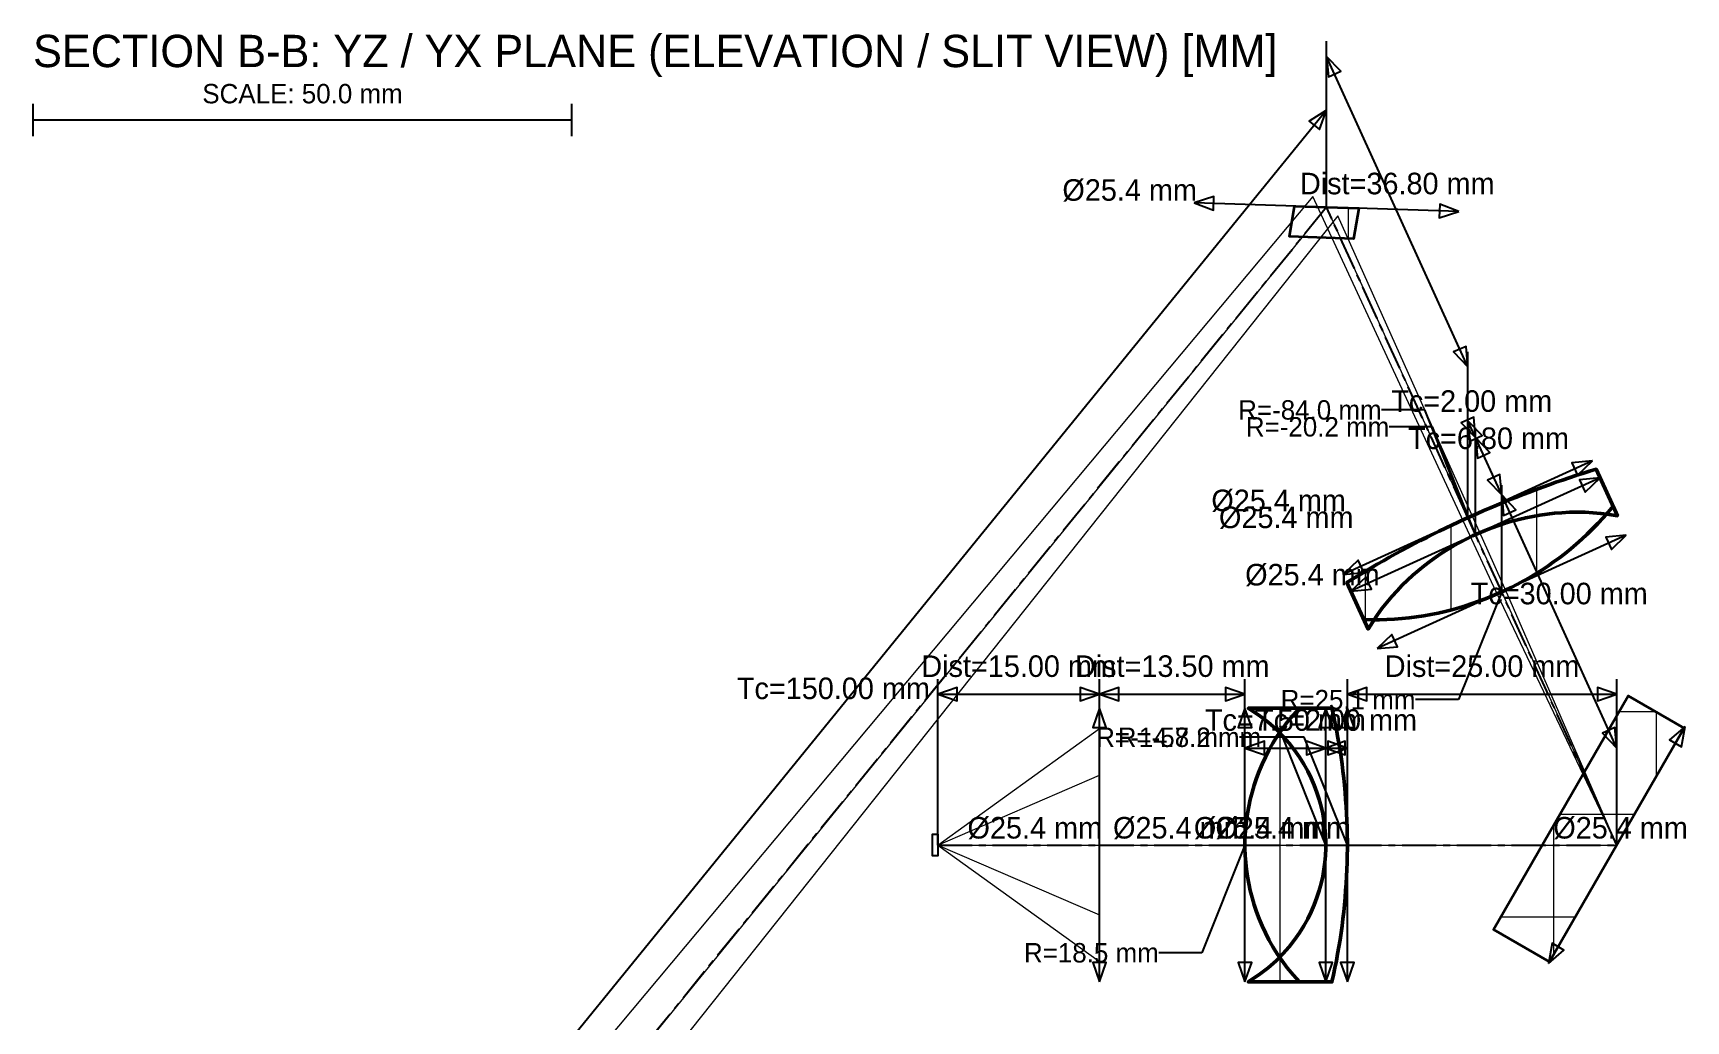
# Model space of a CAD drawing. Header units: metres. Extents: x -89 to 82, y -244 to 119.
# Drawn here: x -84 to 69.4, y -76.3 to 15.4 of the extents above; entities that cross this region are included whole.
import ezdxf
from ezdxf.enums import TextEntityAlignment as Align

# ---------------------------------------------------------------- set-up
doc = ezdxf.new("R2010")
doc.units = ezdxf.units.M
doc.linetypes.add('CENTER', pattern=[5.08, 3.175, -0.635, 0.635, -0.635])
for name, color, linetype, lineweight in [('ANNOTATIONS', 3, 'CONTINUOUS', 25), ('DIMENSIONS_LINEAR', 4, 'CONTINUOUS', 25), ('DIMENSIONS_RADIAL', 6, 'CONTINUOUS', 25), ('OPTICAL_AXIS', 1, 'CENTER', 25), ('OPTICS_COMPONENTS', 2, 'CONTINUOUS', 35), ('OPTICS_HATCH', 8, 'CONTINUOUS', 13), ('OPTICS_LENSES', 7, 'CONTINUOUS', 50), ('RAYS_785NM', 1, 'CONTINUOUS', 18), ('RAYS_850NM', 3, 'CONTINUOUS', 18), ('RAYS_900NM', 5, 'CONTINUOUS', 18)]:
    doc.layers.add(name, color=color, linetype=linetype, lineweight=lineweight)
doc.styles.add('OpenSansCondensed-Light', font='OpenSansCondensed-Light.ttf')
doc.dimstyles.new('EZDXF', dxfattribs={"dimtxt": 0.25, "dimasz": 0.175, "dimexe": 0.375, "dimexo": 0.125, "dimgap": 0.1, "dimtad": 1, "dimlfac": 100, "dimzin": 12, "dimdsep": 46, "dimtxsty": 'OpenSansCondensed-Light', "dimblk": 'ARCHTICK', "dimcen": 2.5, "dimazin": 3, "dimtfac": 0.5, "dimtmove": 2, "dimatfit": 3})

# ---------------------------------------------------------------- blocks, each defined once
blk = doc.blocks.new('_ARCHTICK')
at = {"color": 0, "linetype": 'BYBLOCK', "const_width": 0.15}
blk.add_lwpolyline([(-0.5, -0.5), (0.5, 0.5)], dxfattribs=at)

msp = doc.modelspace()

# ---------------------------------------------------------------- hatches: boundary and pattern name
at = {"layer": 'OPTICS_HATCH'}
h = msp.add_hatch(dxfattribs=at)
h.set_pattern_fill('ANSI37', scale=3, angle=45)
h.paths.add_polyline_path([(33.1, -0.71), (39.05, -0.91), (38.58, -3.74), (32.63, -3.54)])
h = msp.add_hatch(dxfattribs=at)
h.set_pattern_fill('ANSI31', scale=2.5, angle=45)
h.paths.add_polyline_path([(39.93, -39.96), (40.35, -39.3), (40.77, -38.66), (41.21, -38.06), (41.67, -37.48), (42.13, -36.93), (42.61, -36.4), (43.09, -35.9), (43.59, -35.41), (44.09, -34.95), (44.61, -34.51), (45.13, -34.08), (45.66, -33.68), (46.2, -33.29), (46.75, -32.92), (47.3, -32.57), (47.86, -32.23), (48.43, -31.91), (49.01, -31.61), (49.6, -31.32), (50.19, -31.05), (50.79, -30.8), (51.4, -30.56), (52.01, -30.34), (52.64, -30.14), (53.27, -29.95), (53.91, -29.78), (54.55, -29.63), (55.21, -29.5), (55.87, -29.38), (56.54, -29.29), (57.22, -29.21), (57.91, -29.16), (58.61, -29.12), (59.32, -29.11), (60.05, -29.12), (60.78, -29.16), (61.52, -29.23), (62.28, -29.32), (63.05, -29.44), (61.09, -25.12), (61.09, -25.12), (60.46, -25.31), (59.83, -25.51), (59.21, -25.71), (58.59, -25.92), (57.97, -26.13), (57.35, -26.34), (56.73, -26.56), (56.12, -26.78), (55.51, -27.01), (54.89, -27.24), (54.29, -27.47), (53.68, -27.71), (53.07, -27.95), (52.47, -28.2), (51.87, -28.45), (51.27, -28.7), (50.67, -28.96), (50.07, -29.22), (49.48, -29.49), (48.88, -29.76), (48.29, -30.03), (47.7, -30.31), (47.12, -30.59), (46.53, -30.87), (45.95, -31.16), (45.37, -31.46), (44.79, -31.75), (44.21, -32.06), (43.63, -32.36), (43.06, -32.67), (42.48, -32.98), (41.91, -33.3), (41.34, -33.62), (40.77, -33.95), (40.21, -34.28), (39.65, -34.61), (39.08, -34.95), (38.52, -35.29), (37.96, -35.63), (39.93, -39.96)])
h = msp.add_hatch(dxfattribs=at)
h.set_pattern_fill('ANSI31', scale=2.5, angle=45)
h.paths.add_polyline_path([(39.53, -39.07), (40.25, -39.09), (40.97, -39.09), (41.67, -39.07), (42.37, -39.03), (43.06, -38.98), (43.75, -38.91), (44.42, -38.82), (45.09, -38.72), (45.75, -38.6), (46.41, -38.47), (47.06, -38.32), (47.7, -38.16), (48.33, -37.98), (48.96, -37.79), (49.59, -37.59), (50.2, -37.37), (50.81, -37.14), (51.42, -36.9), (52.02, -36.64), (52.61, -36.37), (53.2, -36.09), (53.78, -35.8), (54.35, -35.49), (54.92, -35.16), (55.48, -34.83), (56.04, -34.48), (56.59, -34.11), (57.13, -33.73), (57.67, -33.34), (58.2, -32.94), (58.73, -32.51), (59.24, -32.08), (59.75, -31.63), (60.25, -31.16), (60.75, -30.67), (61.24, -30.17), (61.72, -29.65), (62.19, -29.11), (62.65, -28.55), (63.05, -29.44), (63.05, -29.44), (62.28, -29.32), (61.52, -29.23), (60.78, -29.16), (60.05, -29.12), (59.32, -29.11), (58.61, -29.12), (57.91, -29.16), (57.22, -29.21), (56.54, -29.29), (55.87, -29.38), (55.21, -29.5), (54.55, -29.63), (53.91, -29.78), (53.27, -29.95), (52.64, -30.14), (52.01, -30.34), (51.4, -30.56), (50.79, -30.8), (50.19, -31.05), (49.6, -31.32), (49.01, -31.61), (48.43, -31.91), (47.86, -32.23), (47.3, -32.57), (46.75, -32.92), (46.2, -33.29), (45.66, -33.68), (45.13, -34.08), (44.61, -34.51), (44.09, -34.95), (43.59, -35.41), (43.09, -35.9), (42.61, -36.4), (42.13, -36.93), (41.67, -37.48), (41.21, -38.06), (40.77, -38.66), (40.35, -39.3), (39.93, -39.96), (39.53, -39.07)])
h = msp.add_hatch(dxfattribs=at)
h.set_pattern_fill('ANSI31', scale=2.5, angle=45)
h.paths.add_polyline_path([(33.55, -47.3), (32.96, -47.95), (32.43, -48.6), (31.94, -49.25), (31.5, -49.91), (31.09, -50.56), (30.72, -51.21), (30.39, -51.86), (30.08, -52.51), (29.81, -53.16), (29.57, -53.81), (29.35, -54.46), (29.16, -55.12), (28.99, -55.77), (28.85, -56.42), (28.73, -57.07), (28.64, -57.72), (28.57, -58.37), (28.53, -59.02), (28.5, -59.67), (28.5, -60.33), (28.53, -60.98), (28.57, -61.63), (28.64, -62.28), (28.73, -62.93), (28.85, -63.58), (28.99, -64.23), (29.16, -64.88), (29.35, -65.54), (29.57, -66.19), (29.81, -66.84), (30.08, -67.49), (30.39, -68.14), (30.72, -68.79), (31.09, -69.44), (31.5, -70.09), (31.94, -70.75), (32.43, -71.4), (32.96, -72.05), (33.55, -72.7), (28.8, -72.7), (28.8, -72.7), (29.79, -72.05), (30.64, -71.4), (31.38, -70.75), (32.02, -70.09), (32.6, -69.44), (33.11, -68.79), (33.56, -68.14), (33.96, -67.49), (34.33, -66.84), (34.64, -66.19), (34.93, -65.54), (35.17, -64.88), (35.38, -64.23), (35.56, -63.58), (35.71, -62.93), (35.82, -62.28), (35.91, -61.63), (35.97, -60.98), (36, -60.33), (36, -59.67), (35.97, -59.02), (35.91, -58.37), (35.82, -57.72), (35.71, -57.07), (35.56, -56.42), (35.38, -55.77), (35.17, -55.12), (34.93, -54.46), (34.64, -53.81), (34.33, -53.16), (33.96, -52.51), (33.56, -51.86), (33.11, -51.21), (32.6, -50.56), (32.02, -49.91), (31.38, -49.25), (30.64, -48.6), (29.79, -47.95), (28.8, -47.3), (33.55, -47.3)])
h = msp.add_hatch(dxfattribs=at)
h.set_pattern_fill('ANSI31', scale=2.5, angle=45)
h.paths.add_polyline_path([(28.8, -47.3), (29.79, -47.95), (30.64, -48.6), (31.38, -49.25), (32.02, -49.91), (32.6, -50.56), (33.11, -51.21), (33.56, -51.86), (33.96, -52.51), (34.33, -53.16), (34.64, -53.81), (34.93, -54.46), (35.17, -55.12), (35.38, -55.77), (35.56, -56.42), (35.71, -57.07), (35.82, -57.72), (35.91, -58.37), (35.97, -59.02), (36, -59.67), (36, -60.33), (35.97, -60.98), (35.91, -61.63), (35.82, -62.28), (35.71, -62.93), (35.56, -63.58), (35.38, -64.23), (35.17, -64.88), (34.93, -65.54), (34.64, -66.19), (34.33, -66.84), (33.96, -67.49), (33.56, -68.14), (33.11, -68.79), (32.6, -69.44), (32.02, -70.09), (31.38, -70.75), (30.64, -71.4), (29.79, -72.05), (28.8, -72.7), (36.57, -72.7), (36.57, -72.7), (36.72, -72.05), (36.85, -71.4), (36.98, -70.75), (37.1, -70.09), (37.22, -69.44), (37.32, -68.79), (37.42, -68.14), (37.51, -67.49), (37.59, -66.84), (37.66, -66.19), (37.73, -65.54), (37.79, -64.88), (37.84, -64.23), (37.89, -63.58), (37.92, -62.93), (37.95, -62.28), (37.98, -61.63), (37.99, -60.98), (38, -60.33), (38, -59.67), (37.99, -59.02), (37.98, -58.37), (37.95, -57.72), (37.92, -57.07), (37.89, -56.42), (37.84, -55.77), (37.79, -55.12), (37.73, -54.46), (37.66, -53.81), (37.59, -53.16), (37.51, -52.51), (37.42, -51.86), (37.32, -51.21), (37.22, -50.56), (37.1, -49.91), (36.98, -49.25), (36.85, -48.6), (36.72, -47.95), (36.57, -47.3), (28.8, -47.3)])
h = msp.add_hatch(dxfattribs=at)
h.set_pattern_fill('ANSI37', scale=3, angle=45)
h.paths.add_polyline_path([(69.25, -49.17), (56.75, -70.83), (51.55, -67.83), (64.05, -46.17)])

# ---------------------------------------------------------------- linework, layer by layer
at = {"layer": 'ANNOTATIONS'}
for p, q in [((-83.95, 5.79), (-83.95, 8.79)), ((-33.95, 5.79), (-33.95, 8.79)), ((-83.95, 7.29), (-33.95, 7.29))]:
    msp.add_line(p, q, dxfattribs=at)
msp.add_lwpolyline([(0, -59), (0, -61), (-0.5, -61), (-0.5, -59)], close=True, dxfattribs=at)
at = {"layer": 'DIMENSIONS_LINEAR'}
for p, q in [((36.07, -0.81), (36.07, 14.59)), ((49.18, -15.62), (36.07, 13.19)), ((36.07, 8.19), (-55.46, -104.32)), ((36.07, -0.81), (36.07, 9.09)), ((48.35, -1.22), (23.8, -0.39)), ((49.18, -29.62), (49.18, -14.22)), ((49.18, -29.62), (49.18, -19.72)), ((49.89, -22.19), (49.18, -20.62)), ((49.89, -31.19), (49.89, -21.29)), ((49.89, -31.19), (49.89, -21.29)), ((52.32, -27.51), (49.89, -22.19)), ((60.74, -24.36), (37.62, -34.88)), ((61.45, -25.93), (38.33, -36.44)), ((52.32, -36.51), (52.32, -26.61)), ((52.32, -36.51), (52.32, -26.61)), ((63, -51), (52.32, -27.51)), ((63.88, -31.25), (40.76, -41.77)), ((0, -60), (0, -44.6)), ((0, -46), (15, -46)), ((15, -60), (15, -44.6)), ((15, -60), (15, -44.6)), ((15, -46), (28.5, -46)), ((28.5, -60), (28.5, -44.6)), ((38, -60), (38, -44.6)), ((38, -46), (63, -46)), ((63, -60), (63, -44.6)), ((15, -72.7), (15, -47.3)), ((28.5, -72.7), (28.5, -47.3)), ((36, -72.7), (36, -47.3)), ((38, -72.7), (38, -47.3)), ((56.65, -71), (69.35, -49)), ((28.5, -60), (28.5, -50.1)), ((36, -60), (36, -50.1)), ((36, -60), (36, -50.1)), ((38, -60), (38, -50.1)), ((63, -60), (63, -50.1)), ((28.5, -51), (36, -51)), ((36, -51), (38, -51))]:
    msp.add_line(p, q, dxfattribs=at)
for points in [[(36.07, 13.19), (36.25, 11.29), (37.39, 11.82)], [(36.07, 8.19), (34.45, 7.19), (35.43, 6.4)], [(23.8, -0.39), (25.58, -1.08), (25.62, 0.18)], [(48.35, -1.22), (46.57, -0.53), (46.53, -1.79)], [(49.18, -15.62), (49.01, -13.72), (47.86, -14.24)], [(49.89, -22.19), (49.72, -20.29), (48.57, -20.81)], [(49.18, -20.62), (49.35, -22.52), (50.5, -22)], [(49.89, -22.19), (50.07, -24.09), (51.21, -23.56)], [(60.74, -24.36), (58.84, -24.53), (59.36, -25.68)], [(52.32, -27.51), (52.14, -25.61), (51, -26.13)], [(61.45, -25.93), (59.55, -26.1), (60.08, -27.25)], [(52.32, -27.51), (52.49, -29.41), (53.63, -28.89)], [(63.88, -31.25), (61.98, -31.42), (62.5, -32.57)], [(37.62, -34.88), (39.52, -34.71), (39, -33.56)], [(38.33, -36.44), (40.23, -36.27), (39.71, -35.13)], [(40.76, -41.77), (42.65, -41.6), (42.13, -40.45)], [(0, -46), (1.8, -46.63), (1.8, -45.37)], [(15, -46), (13.2, -45.37), (13.2, -46.63)], [(15, -46), (16.8, -46.63), (16.8, -45.37)], [(28.5, -46), (26.7, -45.37), (26.7, -46.63)], [(38, -46), (39.8, -46.63), (39.8, -45.37)], [(63, -46), (61.2, -45.37), (61.2, -46.63)], [(15, -47.3), (14.37, -49.1), (15.63, -49.1)], [(28.5, -47.3), (27.87, -49.1), (29.13, -49.1)], [(36, -47.3), (35.37, -49.1), (36.63, -49.1)], [(38, -47.3), (37.37, -49.1), (38.63, -49.1)], [(69.35, -49), (67.9, -50.25), (69, -50.88)], [(28.5, -51), (30.3, -51.63), (30.3, -50.37)], [(36, -51), (34.2, -50.37), (34.2, -51.63)], [(36, -51), (37.8, -51.63), (37.8, -50.37)], [(38, -51), (36.2, -50.37), (36.2, -51.63)], [(63, -51), (62.83, -49.1), (61.68, -49.62)], [(56.65, -71), (58.1, -69.75), (57, -69.12)], [(15, -72.7), (15.63, -70.9), (14.37, -70.9)], [(28.5, -72.7), (29.13, -70.9), (27.87, -70.9)], [(36, -72.7), (36.63, -70.9), (35.37, -70.9)], [(38, -72.7), (38.63, -70.9), (37.37, -70.9)]]:
    msp.add_lwpolyline(points, close=True, dxfattribs=at)
at = {"layer": 'OPTICAL_AXIS'}
for p, q in [((36.07, -0.81), (-55.46, -113.32)), ((49.18, -29.62), (36.07, -0.81)), ((49.89, -31.19), (49.18, -29.62)), ((52.32, -36.51), (49.89, -31.19)), ((63, -60), (52.32, -36.51)), ((0, -60), (15, -60)), ((15, -60), (28.5, -60)), ((28.5, -60), (36, -60)), ((36, -60), (38, -60)), ((38, -60), (63, -60))]:
    msp.add_line(p, q, dxfattribs=at)
at = {"layer": 'OPTICS_COMPONENTS'}
for points in [[(33.1, -0.71), (39.05, -0.91), (38.58, -3.74), (32.63, -3.54)], [(69.25, -49.17), (56.75, -70.83), (51.55, -67.83), (64.05, -46.17)]]:
    msp.add_lwpolyline(points, close=True, dxfattribs=at)
at = {"layer": 'OPTICS_LENSES'}
for points in [[(39.93, -39.96), (40.35, -39.3), (40.77, -38.66), (41.21, -38.06), (41.67, -37.48), (42.13, -36.93), (42.61, -36.4), (43.09, -35.9), (43.59, -35.41), (44.09, -34.95), (44.61, -34.51), (45.13, -34.08), (45.66, -33.68), (46.2, -33.29), (46.75, -32.92), (47.3, -32.57), (47.86, -32.23), (48.43, -31.91), (49.01, -31.61), (49.6, -31.32), (50.19, -31.05), (50.79, -30.8), (51.4, -30.56), (52.01, -30.34), (52.64, -30.14), (53.27, -29.95), (53.91, -29.78), (54.55, -29.63), (55.21, -29.5), (55.87, -29.38), (56.54, -29.29), (57.22, -29.21), (57.91, -29.16), (58.61, -29.12), (59.32, -29.11), (60.05, -29.12), (60.78, -29.16), (61.52, -29.23), (62.28, -29.32), (63.05, -29.44), (61.09, -25.12), (61.09, -25.12), (60.46, -25.31), (59.83, -25.51), (59.21, -25.71), (58.59, -25.92), (57.97, -26.13), (57.35, -26.34), (56.73, -26.56), (56.12, -26.78), (55.51, -27.01), (54.89, -27.24), (54.29, -27.47), (53.68, -27.71), (53.07, -27.95), (52.47, -28.2), (51.87, -28.45), (51.27, -28.7), (50.67, -28.96), (50.07, -29.22), (49.48, -29.49), (48.88, -29.76), (48.29, -30.03), (47.7, -30.31), (47.12, -30.59), (46.53, -30.87), (45.95, -31.16), (45.37, -31.46), (44.79, -31.75), (44.21, -32.06), (43.63, -32.36), (43.06, -32.67), (42.48, -32.98), (41.91, -33.3), (41.34, -33.62), (40.77, -33.95), (40.21, -34.28), (39.65, -34.61), (39.08, -34.95), (38.52, -35.29), (37.96, -35.63), (39.93, -39.96)], [(39.53, -39.07), (40.25, -39.09), (40.97, -39.09), (41.67, -39.07), (42.37, -39.03), (43.06, -38.98), (43.75, -38.91), (44.42, -38.82), (45.09, -38.72), (45.75, -38.6), (46.41, -38.47), (47.06, -38.32), (47.7, -38.16), (48.33, -37.98), (48.96, -37.79), (49.59, -37.59), (50.2, -37.37), (50.81, -37.14), (51.42, -36.9), (52.02, -36.64), (52.61, -36.37), (53.2, -36.09), (53.78, -35.8), (54.35, -35.49), (54.92, -35.16), (55.48, -34.83), (56.04, -34.48), (56.59, -34.11), (57.13, -33.73), (57.67, -33.34), (58.2, -32.94), (58.73, -32.51), (59.24, -32.08), (59.75, -31.63), (60.25, -31.16), (60.75, -30.67), (61.24, -30.17), (61.72, -29.65), (62.19, -29.11), (62.65, -28.55), (63.05, -29.44), (63.05, -29.44), (62.28, -29.32), (61.52, -29.23), (60.78, -29.16), (60.05, -29.12), (59.32, -29.11), (58.61, -29.12), (57.91, -29.16), (57.22, -29.21), (56.54, -29.29), (55.87, -29.38), (55.21, -29.5), (54.55, -29.63), (53.91, -29.78), (53.27, -29.95), (52.64, -30.14), (52.01, -30.34), (51.4, -30.56), (50.79, -30.8), (50.19, -31.05), (49.6, -31.32), (49.01, -31.61), (48.43, -31.91), (47.86, -32.23), (47.3, -32.57), (46.75, -32.92), (46.2, -33.29), (45.66, -33.68), (45.13, -34.08), (44.61, -34.51), (44.09, -34.95), (43.59, -35.41), (43.09, -35.9), (42.61, -36.4), (42.13, -36.93), (41.67, -37.48), (41.21, -38.06), (40.77, -38.66), (40.35, -39.3), (39.93, -39.96), (39.53, -39.07)], [(33.55, -47.3), (32.96, -47.95), (32.43, -48.6), (31.94, -49.25), (31.5, -49.91), (31.09, -50.56), (30.72, -51.21), (30.39, -51.86), (30.08, -52.51), (29.81, -53.16), (29.57, -53.81), (29.35, -54.46), (29.16, -55.12), (28.99, -55.77), (28.85, -56.42), (28.73, -57.07), (28.64, -57.72), (28.57, -58.37), (28.53, -59.02), (28.5, -59.67), (28.5, -60.33), (28.53, -60.98), (28.57, -61.63), (28.64, -62.28), (28.73, -62.93), (28.85, -63.58), (28.99, -64.23), (29.16, -64.88), (29.35, -65.54), (29.57, -66.19), (29.81, -66.84), (30.08, -67.49), (30.39, -68.14), (30.72, -68.79), (31.09, -69.44), (31.5, -70.09), (31.94, -70.75), (32.43, -71.4), (32.96, -72.05), (33.55, -72.7), (28.8, -72.7), (28.8, -72.7), (29.79, -72.05), (30.64, -71.4), (31.38, -70.75), (32.02, -70.09), (32.6, -69.44), (33.11, -68.79), (33.56, -68.14), (33.96, -67.49), (34.33, -66.84), (34.64, -66.19), (34.93, -65.54), (35.17, -64.88), (35.38, -64.23), (35.56, -63.58), (35.71, -62.93), (35.82, -62.28), (35.91, -61.63), (35.97, -60.98), (36, -60.33), (36, -59.67), (35.97, -59.02), (35.91, -58.37), (35.82, -57.72), (35.71, -57.07), (35.56, -56.42), (35.38, -55.77), (35.17, -55.12), (34.93, -54.46), (34.64, -53.81), (34.33, -53.16), (33.96, -52.51), (33.56, -51.86), (33.11, -51.21), (32.6, -50.56), (32.02, -49.91), (31.38, -49.25), (30.64, -48.6), (29.79, -47.95), (28.8, -47.3), (33.55, -47.3)], [(28.8, -47.3), (29.79, -47.95), (30.64, -48.6), (31.38, -49.25), (32.02, -49.91), (32.6, -50.56), (33.11, -51.21), (33.56, -51.86), (33.96, -52.51), (34.33, -53.16), (34.64, -53.81), (34.93, -54.46), (35.17, -55.12), (35.38, -55.77), (35.56, -56.42), (35.71, -57.07), (35.82, -57.72), (35.91, -58.37), (35.97, -59.02), (36, -59.67), (36, -60.33), (35.97, -60.98), (35.91, -61.63), (35.82, -62.28), (35.71, -62.93), (35.56, -63.58), (35.38, -64.23), (35.17, -64.88), (34.93, -65.54), (34.64, -66.19), (34.33, -66.84), (33.96, -67.49), (33.56, -68.14), (33.11, -68.79), (32.6, -69.44), (32.02, -70.09), (31.38, -70.75), (30.64, -71.4), (29.79, -72.05), (28.8, -72.7), (36.57, -72.7), (36.57, -72.7), (36.72, -72.05), (36.85, -71.4), (36.98, -70.75), (37.1, -70.09), (37.22, -69.44), (37.32, -68.79), (37.42, -68.14), (37.51, -67.49), (37.59, -66.84), (37.66, -66.19), (37.73, -65.54), (37.79, -64.88), (37.84, -64.23), (37.89, -63.58), (37.92, -62.93), (37.95, -62.28), (37.98, -61.63), (37.99, -60.98), (38, -60.33), (38, -59.67), (37.99, -59.02), (37.98, -58.37), (37.95, -57.72), (37.92, -57.07), (37.89, -56.42), (37.84, -55.77), (37.79, -55.12), (37.73, -54.46), (37.66, -53.81), (37.59, -53.16), (37.51, -52.51), (37.42, -51.86), (37.32, -51.21), (37.22, -50.56), (37.1, -49.91), (36.98, -49.25), (36.85, -48.6), (36.72, -47.95), (36.57, -47.3), (28.8, -47.3)]]:
    msp.add_lwpolyline(points, close=True, dxfattribs=at)
at = {"layer": 'RAYS_785NM'}
for p, q in [((34.81, 0.2), (-57.73, -110.39)), ((48.42, -29.17), (34.81, 0.2)), ((49.16, -30.78), (48.42, -29.17)), ((51.59, -36.05), (49.16, -30.78)), ((63, -60), (51.59, -36.05)), ((0, -60), (15, -49.2)), ((0, -60), (15, -53.52)), ((0, -60), (15, -70.8)), ((0, -60), (15, -66.48)), ((0, -60), (15, -60)), ((15, -60), (28.5, -60)), ((28.5, -60), (36, -60)), ((36, -60), (38, -60)), ((38, -60), (63, -60))]:
    msp.add_line(p, q, dxfattribs=at)
at = {"layer": 'RAYS_850NM'}
for p, q in [((36.07, -0.81), (-55.46, -113.32)), ((49.18, -29.62), (36.07, -0.81)), ((49.89, -31.19), (49.18, -29.62)), ((52.32, -36.51), (49.89, -31.19)), ((63, -60), (52.32, -36.51)), ((0, -60), (15, -49.2)), ((0, -60), (15, -53.52)), ((0, -60), (15, -70.8)), ((0, -60), (15, -66.48)), ((0, -60), (15, -60)), ((15, -60), (28.5, -60)), ((28.5, -60), (36, -60)), ((36, -60), (38, -60)), ((38, -60), (63, -60))]:
    msp.add_line(p, q, dxfattribs=at)
at = {"layer": 'RAYS_900NM'}
for p, q in [((37.12, -1.6), (-53.61, -115.73)), ((49.82, -29.98), (37.12, -1.6)), ((50.53, -31.56), (49.82, -29.98)), ((52.89, -36.82), (50.53, -31.56)), ((63, -60), (52.89, -36.82)), ((0, -60), (15, -49.2)), ((0, -60), (15, -53.52)), ((0, -60), (15, -70.8)), ((0, -60), (15, -66.48)), ((0, -60), (15, -60)), ((15, -60), (28.5, -60)), ((28.5, -60), (36, -60)), ((36, -60), (38, -60)), ((38, -60), (63, -60))]:
    msp.add_line(p, q, dxfattribs=at)

# ---------------------------------------------------------------- texts
at = {"layer": 'ANNOTATIONS'}
msp.add_text('SECTION B-B: YZ / YX PLANE (ELEVATION / SLIT VIEW) [MM]', height=3, dxfattribs=at).set_placement((-83.95, 11.29), align=Align.BOTTOM_LEFT)
msp.add_text('SCALE: 50.0 mm', height=1.8, dxfattribs=at).set_placement((-58.95, 8.29), align=Align.BOTTOM_CENTER)
at = {"layer": 'DIMENSIONS_LINEAR'}
for s, p in [('%%c25.4 mm', (17.8, -0.81)), ('Dist=36.80 mm', (42.63, -0.21)), ('Tc=2.00 mm', (49.54, -20.4)), ('Tc=6.80 mm', (51.1, -23.85)), ('%%c25.4 mm', (31.62, -29.62)), ('%%c25.4 mm', (32.33, -31.19)), ('%%c25.4 mm', (34.76, -36.51)), ('Tc=30.00 mm', (57.66, -38.26)), ('Dist=15.00 mm', (7.5, -45)), ('Dist=13.50 mm', (21.75, -45)), ('Dist=25.00 mm', (50.5, -45)), ('Tc=150.00 mm', (-9.69, -47.06)), ('Tc=7.50 mm', (32.25, -50)), ('Tc=2.00 mm', (37, -50)), ('%%c25.4 mm', (9, -60)), ('%%c25.4 mm', (22.5, -60)), ('%%c25.4 mm', (30, -60)), ('%%c25.4 mm', (32, -60)), ('%%c25.4 mm', (63.35, -60))]:
    msp.add_text(s, height=2, dxfattribs=at).set_placement(p, align=Align.BOTTOM_CENTER)
at = {"layer": 'DIMENSIONS_RADIAL'}
for s, p in [('R=-84.0 mm', (41.18, -19.62)), ('R=-20.2 mm', (41.89, -21.19)), ('R=25.1 mm', (44.32, -46.51)), ('R=-14.8 mm', (28, -50)), ('R=-57.2 mm', (30, -50)), ('R=18.5 mm', (20.5, -70))]:
    msp.add_text(s, height=1.8, dxfattribs=at).set_placement(p, align=Align.MIDDLE_RIGHT)

# ---------------------------------------------------------------- leaders
for points in [[(49.18, -29.62), (45.18, -19.62), (41.18, -19.62)], [(49.89, -31.19), (45.89, -21.19), (41.89, -21.19)], [(52.32, -36.51), (48.32, -46.51), (44.32, -46.51)], [(36, -60), (32, -50), (28, -50)], [(38, -60), (34, -50), (30, -50)], [(28.5, -60), (24.5, -70), (20.5, -70)]]:
    msp.add_leader(points, dimstyle='EZDXF', dxfattribs=at)

doc.saveas('drawing.dxf')
